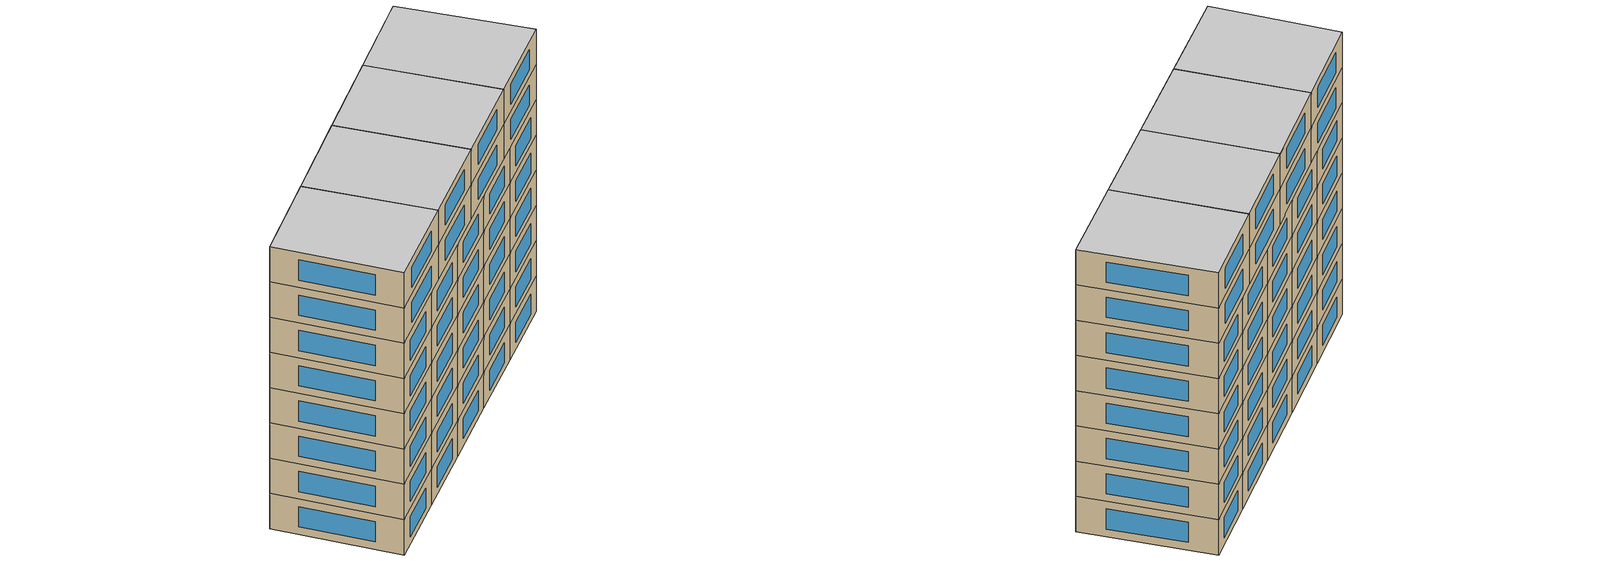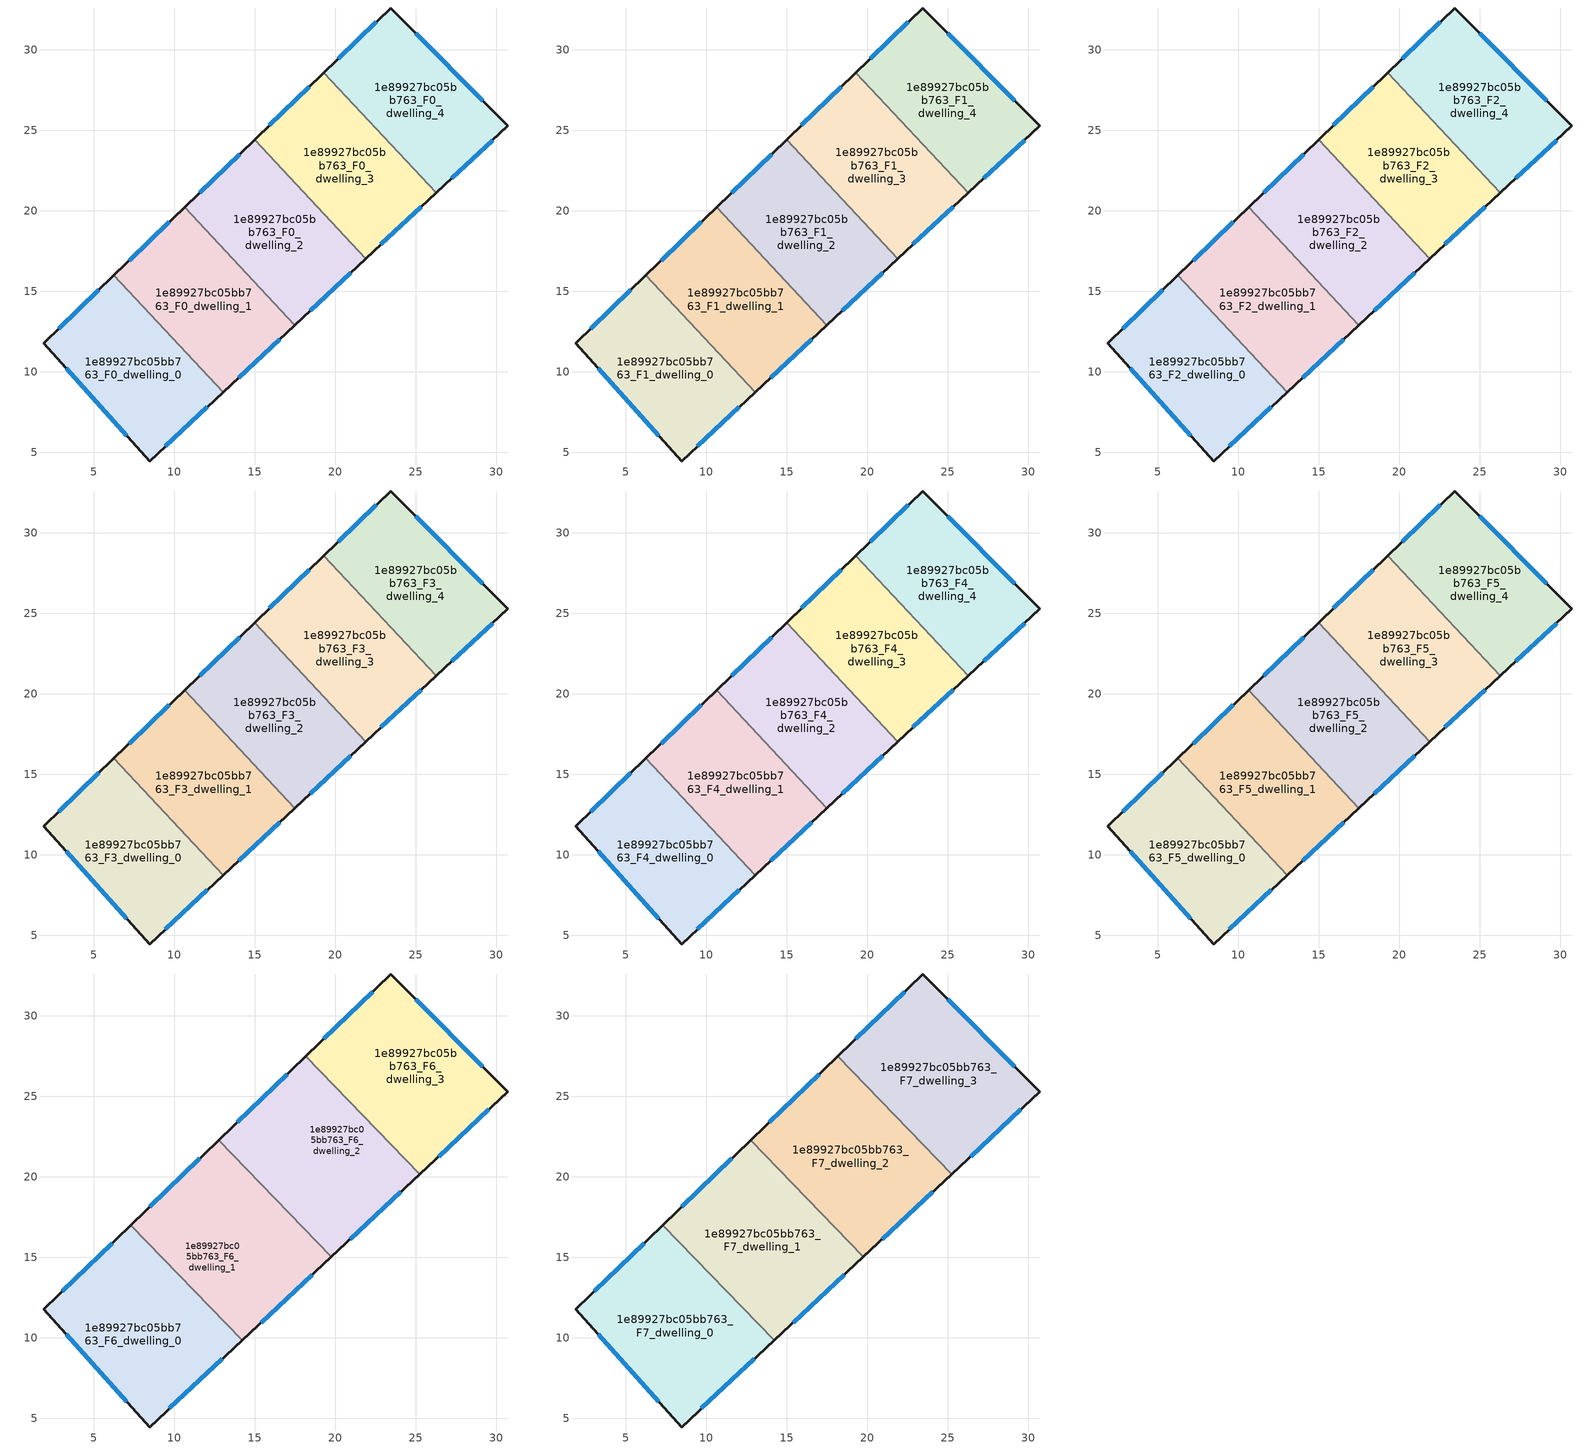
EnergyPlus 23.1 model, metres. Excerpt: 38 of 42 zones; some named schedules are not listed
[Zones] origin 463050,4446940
1e89927bc05bb763_F0_dwelling_0
 floor ground (EU_floor_Construction): 6.24,15.98 13.03,8.73 8.46,4.45 1.88,11.77 z0
 wall outside (EU_wall_Construction): 6.24,15.98 1.88,11.77 8.46,4.45 13.03,8.73 z0:3
 wall to 1e89927bc05bb763_F0_dwelling_1 (EU_wall_Construction): 13.03,8.73 6.24,15.98 z0:3
 window (EU_Window_Construction): 9.44,5.37 12.05,7.81 / 3.29,10.2 7.05,6.02 / 5.31,15.08 2.81,12.67 z0.64:2.36
1e89927bc05bb763_F0_dwelling_1
 floor ground (EU_floor_Construction): 10.63,20.22 17.48,12.9 13.03,8.73 6.24,15.98 z0
 wall outside (EU_wall_Construction): 13.03,8.73 17.48,12.9 / 10.63,20.22 6.24,15.98 z0:3
 wall to 1e89927bc05bb763_F0_dwelling_2 (EU_wall_Construction): 17.48,12.9 10.63,20.22 z0:3
 window (EU_Window_Construction): 13.98,9.62 16.53,12.01 / 9.69,19.31 7.18,16.89 z0.64:2.36
1e89927bc05bb763_F0_dwelling_2
 floor ground (EU_floor_Construction): 14.98,24.42 21.9,17.03 17.48,12.9 10.63,20.22 z0
 wall outside (EU_wall_Construction): 17.48,12.9 21.9,17.03 / 14.98,24.42 10.63,20.22 z0:3
 wall to 1e89927bc05bb763_F0_dwelling_3 (EU_wall_Construction): 21.9,17.03 14.98,24.42 z0:3
 window (EU_Window_Construction): 18.43,13.78 20.95,16.14 / 14.05,23.52 11.56,21.12 z0.64:2.36
1e89927bc05bb763_F0_dwelling_3
 floor ground (EU_floor_Construction): 19.29,28.58 26.27,21.12 21.9,17.03 14.98,24.42 z0
 wall outside (EU_wall_Construction): 21.9,17.03 26.27,21.12 / 19.29,28.58 14.98,24.42 z0:3
 wall to 1e89927bc05bb763_F0_dwelling_4 (EU_wall_Construction): 26.27,21.12 19.29,28.58 z0:3
 window (EU_Window_Construction): 22.83,17.9 25.33,20.24 / 18.36,27.69 15.9,25.31 z0.64:2.36
1e89927bc05bb763_F0_dwelling_4
 floor ground (EU_floor_Construction): 23.44,32.59 30.71,25.28 26.27,21.12 19.29,28.58 z0
 wall outside (EU_wall_Construction): 26.27,21.12 30.71,25.28 23.44,32.59 19.29,28.58 z0:3
 window (EU_Window_Construction): 22.55,31.74 20.18,29.44 / 29.16,26.85 25,31.03 / 27.22,22.01 29.76,24.39 z0.64:2.36
1e89927bc05bb763_F1_dwelling_0
 floor to 1e89927bc05bb763_F0_dwelling_0 (EU_floor_Construction): 6.24,15.98 13.03,8.73 8.46,4.45 1.88,11.77 z3
 wall outside (EU_wall_Construction): 6.24,15.98 1.88,11.77 8.46,4.45 13.03,8.73 z3:6
 wall to 1e89927bc05bb763_F1_dwelling_1 (EU_wall_Construction): 13.03,8.73 6.24,15.98 z3:6
 window (EU_Window_Construction): 9.44,5.37 12.05,7.81 / 3.29,10.2 7.05,6.02 / 5.31,15.08 2.81,12.67 z3.64:5.36
1e89927bc05bb763_F1_dwelling_1
 floor to 1e89927bc05bb763_F0_dwelling_1 (EU_floor_Construction): 10.63,20.22 17.48,12.9 13.03,8.73 6.24,15.98 z3
 wall outside (EU_wall_Construction): 13.03,8.73 17.48,12.9 / 10.63,20.22 6.24,15.98 z3:6
 wall to 1e89927bc05bb763_F1_dwelling_2 (EU_wall_Construction): 17.48,12.9 10.63,20.22 z3:6
 window (EU_Window_Construction): 13.98,9.62 16.53,12.01 / 9.69,19.31 7.18,16.89 z3.64:5.36
1e89927bc05bb763_F1_dwelling_2
 floor to 1e89927bc05bb763_F0_dwelling_2 (EU_floor_Construction): 14.98,24.42 21.9,17.03 17.48,12.9 10.63,20.22 z3
 wall outside (EU_wall_Construction): 17.48,12.9 21.9,17.03 / 14.98,24.42 10.63,20.22 z3:6
 wall to 1e89927bc05bb763_F1_dwelling_3 (EU_wall_Construction): 21.9,17.03 14.98,24.42 z3:6
 window (EU_Window_Construction): 18.43,13.78 20.95,16.14 / 14.05,23.52 11.56,21.12 z3.64:5.36
1e89927bc05bb763_F1_dwelling_3
 floor to 1e89927bc05bb763_F0_dwelling_3 (EU_floor_Construction): 19.29,28.58 26.27,21.12 21.9,17.03 14.98,24.42 z3
 wall outside (EU_wall_Construction): 21.9,17.03 26.27,21.12 / 19.29,28.58 14.98,24.42 z3:6
 wall to 1e89927bc05bb763_F1_dwelling_4 (EU_wall_Construction): 26.27,21.12 19.29,28.58 z3:6
 window (EU_Window_Construction): 22.83,17.9 25.33,20.24 / 18.36,27.69 15.9,25.31 z3.64:5.36
1e89927bc05bb763_F1_dwelling_4
 floor to 1e89927bc05bb763_F0_dwelling_4 (EU_floor_Construction): 23.44,32.59 30.71,25.28 26.27,21.12 19.29,28.58 z3
 wall outside (EU_wall_Construction): 26.27,21.12 30.71,25.28 23.44,32.59 19.29,28.58 z3:6
 window (EU_Window_Construction): 22.55,31.74 20.18,29.44 / 29.16,26.85 25,31.03 / 27.22,22.01 29.76,24.39 z3.64:5.36
1e89927bc05bb763_F2_dwelling_0
 floor to 1e89927bc05bb763_F1_dwelling_0 (EU_floor_Construction): 6.24,15.98 13.03,8.73 8.46,4.45 1.88,11.77 z6
 wall outside (EU_wall_Construction): 6.24,15.98 1.88,11.77 8.46,4.45 13.03,8.73 z6:9
 wall to 1e89927bc05bb763_F2_dwelling_1 (EU_wall_Construction): 13.03,8.73 6.24,15.98 z6:9
 window (EU_Window_Construction): 9.44,5.37 12.05,7.81 / 3.29,10.2 7.05,6.02 / 5.31,15.08 2.81,12.67 z6.64:8.36
1e89927bc05bb763_F2_dwelling_1
 floor to 1e89927bc05bb763_F1_dwelling_1 (EU_floor_Construction): 10.63,20.22 17.48,12.9 13.03,8.73 6.24,15.98 z6
 wall outside (EU_wall_Construction): 13.03,8.73 17.48,12.9 / 10.63,20.22 6.24,15.98 z6:9
 wall to 1e89927bc05bb763_F2_dwelling_2 (EU_wall_Construction): 17.48,12.9 10.63,20.22 z6:9
 window (EU_Window_Construction): 13.98,9.62 16.53,12.01 / 9.69,19.31 7.18,16.89 z6.64:8.36
1e89927bc05bb763_F2_dwelling_2
 floor to 1e89927bc05bb763_F1_dwelling_2 (EU_floor_Construction): 14.98,24.42 21.9,17.03 17.48,12.9 10.63,20.22 z6
 wall outside (EU_wall_Construction): 17.48,12.9 21.9,17.03 / 14.98,24.42 10.63,20.22 z6:9
 wall to 1e89927bc05bb763_F2_dwelling_3 (EU_wall_Construction): 21.9,17.03 14.98,24.42 z6:9
 window (EU_Window_Construction): 18.43,13.78 20.95,16.14 / 14.05,23.52 11.56,21.12 z6.64:8.36
1e89927bc05bb763_F2_dwelling_3
 floor to 1e89927bc05bb763_F1_dwelling_3 (EU_floor_Construction): 19.29,28.58 26.27,21.12 21.9,17.03 14.98,24.42 z6
 wall outside (EU_wall_Construction): 21.9,17.03 26.27,21.12 / 19.29,28.58 14.98,24.42 z6:9
 wall to 1e89927bc05bb763_F2_dwelling_4 (EU_wall_Construction): 26.27,21.12 19.29,28.58 z6:9
 window (EU_Window_Construction): 22.83,17.9 25.33,20.24 / 18.36,27.69 15.9,25.31 z6.64:8.36
1e89927bc05bb763_F2_dwelling_4
 floor to 1e89927bc05bb763_F1_dwelling_4 (EU_floor_Construction): 23.44,32.59 30.71,25.28 26.27,21.12 19.29,28.58 z6
 wall outside (EU_wall_Construction): 26.27,21.12 30.71,25.28 23.44,32.59 19.29,28.58 z6:9
 window (EU_Window_Construction): 22.55,31.74 20.18,29.44 / 29.16,26.85 25,31.03 / 27.22,22.01 29.76,24.39 z6.64:8.36
1e89927bc05bb763_F3_dwelling_0
 floor to 1e89927bc05bb763_F2_dwelling_0 (EU_floor_Construction): 6.24,15.98 13.03,8.73 8.46,4.45 1.88,11.77 z9
 wall outside (EU_wall_Construction): 6.24,15.98 1.88,11.77 8.46,4.45 13.03,8.73 z9:12
 wall to 1e89927bc05bb763_F3_dwelling_1 (EU_wall_Construction): 13.03,8.73 6.24,15.98 z9:12
 window (EU_Window_Construction): 9.44,5.37 12.05,7.81 / 3.29,10.2 7.05,6.02 / 5.31,15.08 2.81,12.67 z9.64:11.36
1e89927bc05bb763_F3_dwelling_1
 floor to 1e89927bc05bb763_F2_dwelling_1 (EU_floor_Construction): 10.63,20.22 17.48,12.9 13.03,8.73 6.24,15.98 z9
 wall outside (EU_wall_Construction): 13.03,8.73 17.48,12.9 / 10.63,20.22 6.24,15.98 z9:12
 wall to 1e89927bc05bb763_F3_dwelling_2 (EU_wall_Construction): 17.48,12.9 10.63,20.22 z9:12
 window (EU_Window_Construction): 13.98,9.62 16.53,12.01 / 9.69,19.31 7.18,16.89 z9.64:11.36
1e89927bc05bb763_F3_dwelling_2
 floor to 1e89927bc05bb763_F2_dwelling_2 (EU_floor_Construction): 14.98,24.42 21.9,17.03 17.48,12.9 10.63,20.22 z9
 wall outside (EU_wall_Construction): 17.48,12.9 21.9,17.03 / 14.98,24.42 10.63,20.22 z9:12
 wall to 1e89927bc05bb763_F3_dwelling_3 (EU_wall_Construction): 21.9,17.03 14.98,24.42 z9:12
 window (EU_Window_Construction): 18.43,13.78 20.95,16.14 / 14.05,23.52 11.56,21.12 z9.64:11.36
1e89927bc05bb763_F3_dwelling_3
 floor to 1e89927bc05bb763_F2_dwelling_3 (EU_floor_Construction): 19.29,28.58 26.27,21.12 21.9,17.03 14.98,24.42 z9
 wall outside (EU_wall_Construction): 21.9,17.03 26.27,21.12 / 19.29,28.58 14.98,24.42 z9:12
 wall to 1e89927bc05bb763_F3_dwelling_4 (EU_wall_Construction): 26.27,21.12 19.29,28.58 z9:12
 window (EU_Window_Construction): 22.83,17.9 25.33,20.24 / 18.36,27.69 15.9,25.31 z9.64:11.36
1e89927bc05bb763_F3_dwelling_4
 floor to 1e89927bc05bb763_F2_dwelling_4 (EU_floor_Construction): 23.44,32.59 30.71,25.28 26.27,21.12 19.29,28.58 z9
 wall outside (EU_wall_Construction): 26.27,21.12 30.71,25.28 23.44,32.59 19.29,28.58 z9:12
 window (EU_Window_Construction): 22.55,31.74 20.18,29.44 / 29.16,26.85 25,31.03 / 27.22,22.01 29.76,24.39 z9.64:11.36
1e89927bc05bb763_F4_dwelling_0
 floor to 1e89927bc05bb763_F3_dwelling_0 (EU_floor_Construction): 6.24,15.98 13.03,8.73 8.46,4.45 1.88,11.77 z12
 wall outside (EU_wall_Construction): 6.24,15.98 1.88,11.77 8.46,4.45 13.03,8.73 z12:15
 wall to 1e89927bc05bb763_F4_dwelling_1 (EU_wall_Construction): 13.03,8.73 6.24,15.98 z12:15
 window (EU_Window_Construction): 9.44,5.37 12.05,7.81 / 3.29,10.2 7.05,6.02 / 5.31,15.08 2.81,12.67 z12.64:14.36
1e89927bc05bb763_F4_dwelling_1
 floor to 1e89927bc05bb763_F3_dwelling_1 (EU_floor_Construction): 10.63,20.22 17.48,12.9 13.03,8.73 6.24,15.98 z12
 wall outside (EU_wall_Construction): 13.03,8.73 17.48,12.9 / 10.63,20.22 6.24,15.98 z12:15
 wall to 1e89927bc05bb763_F4_dwelling_2 (EU_wall_Construction): 17.48,12.9 10.63,20.22 z12:15
 window (EU_Window_Construction): 13.98,9.62 16.53,12.01 / 9.69,19.31 7.18,16.89 z12.64:14.36
1e89927bc05bb763_F4_dwelling_2
 floor to 1e89927bc05bb763_F3_dwelling_2 (EU_floor_Construction): 14.98,24.42 21.9,17.03 17.48,12.9 10.63,20.22 z12
 wall outside (EU_wall_Construction): 17.48,12.9 21.9,17.03 / 14.98,24.42 10.63,20.22 z12:15
 wall to 1e89927bc05bb763_F4_dwelling_3 (EU_wall_Construction): 21.9,17.03 14.98,24.42 z12:15
 window (EU_Window_Construction): 18.43,13.78 20.95,16.14 / 14.05,23.52 11.56,21.12 z12.64:14.36
1e89927bc05bb763_F4_dwelling_3
 floor to 1e89927bc05bb763_F3_dwelling_3 (EU_floor_Construction): 19.29,28.58 26.27,21.12 21.9,17.03 14.98,24.42 z12
 wall outside (EU_wall_Construction): 21.9,17.03 26.27,21.12 / 19.29,28.58 14.98,24.42 z12:15
 wall to 1e89927bc05bb763_F4_dwelling_4 (EU_wall_Construction): 26.27,21.12 19.29,28.58 z12:15
 window (EU_Window_Construction): 22.83,17.9 25.33,20.24 / 18.36,27.69 15.9,25.31 z12.64:14.36
1e89927bc05bb763_F4_dwelling_4
 floor to 1e89927bc05bb763_F3_dwelling_4 (EU_floor_Construction): 23.44,32.59 30.71,25.28 26.27,21.12 19.29,28.58 z12
 wall outside (EU_wall_Construction): 26.27,21.12 30.71,25.28 23.44,32.59 19.29,28.58 z12:15
 window (EU_Window_Construction): 22.55,31.74 20.18,29.44 / 29.16,26.85 25,31.03 / 27.22,22.01 29.76,24.39 z12.64:14.36
1e89927bc05bb763_F5_dwelling_0
 floor to 1e89927bc05bb763_F4_dwelling_0 (EU_floor_Construction): 6.24,15.98 13.03,8.73 8.46,4.45 1.88,11.77 z15
 wall outside (EU_wall_Construction): 6.24,15.98 1.88,11.77 8.46,4.45 13.03,8.73 z15:18
 wall to 1e89927bc05bb763_F5_dwelling_1 (EU_wall_Construction): 13.03,8.73 6.24,15.98 z15:18
 window (EU_Window_Construction): 9.44,5.37 12.05,7.81 / 3.29,10.2 7.05,6.02 / 5.31,15.08 2.81,12.67 z15.64:17.36
1e89927bc05bb763_F5_dwelling_1
 floor to 1e89927bc05bb763_F4_dwelling_1 (EU_floor_Construction): 10.63,20.22 17.48,12.9 13.03,8.73 6.24,15.98 z15
 wall outside (EU_wall_Construction): 13.03,8.73 17.48,12.9 / 10.63,20.22 6.24,15.98 z15:18
 wall to 1e89927bc05bb763_F5_dwelling_2 (EU_wall_Construction): 17.48,12.9 10.63,20.22 z15:18
 window (EU_Window_Construction): 13.98,9.62 16.53,12.01 / 9.69,19.31 7.18,16.89 z15.64:17.36
1e89927bc05bb763_F5_dwelling_2
 floor to 1e89927bc05bb763_F4_dwelling_2 (EU_floor_Construction): 14.98,24.42 21.9,17.03 17.48,12.9 10.63,20.22 z15
 wall outside (EU_wall_Construction): 17.48,12.9 21.9,17.03 / 14.98,24.42 10.63,20.22 z15:18
 wall to 1e89927bc05bb763_F5_dwelling_3 (EU_wall_Construction): 21.9,17.03 14.98,24.42 z15:18
 window (EU_Window_Construction): 18.43,13.78 20.95,16.14 / 14.05,23.52 11.56,21.12 z15.64:17.36
 ceiling adiabatic (EU_roof_Construction): 21.9,17.03 14.98,24.42 10.63,20.22 17.48,12.9 z18
1e89927bc05bb763_F5_dwelling_3
 floor to 1e89927bc05bb763_F4_dwelling_3 (EU_floor_Construction): 19.29,28.58 26.27,21.12 21.9,17.03 14.98,24.42 z15
 wall outside (EU_wall_Construction): 21.9,17.03 26.27,21.12 / 19.29,28.58 14.98,24.42 z15:18
 wall to 1e89927bc05bb763_F5_dwelling_4 (EU_wall_Construction): 26.27,21.12 19.29,28.58 z15:18
 window (EU_Window_Construction): 22.83,17.9 25.33,20.24 / 18.36,27.69 15.9,25.31 z15.64:17.36
1e89927bc05bb763_F5_dwelling_4
 floor to 1e89927bc05bb763_F4_dwelling_4 (EU_floor_Construction): 23.44,32.59 30.71,25.28 26.27,21.12 19.29,28.58 z15
 wall outside (EU_wall_Construction): 26.27,21.12 30.71,25.28 23.44,32.59 19.29,28.58 z15:18
 window (EU_Window_Construction): 22.55,31.74 20.18,29.44 / 29.16,26.85 25,31.03 / 27.22,22.01 29.76,24.39 z15.64:17.36
1e89927bc05bb763_F6_dwelling_0
 floor to 1e89927bc05bb763_F5_dwelling_0 (EU_floor_Construction): 6.24,15.98 13.03,8.73 8.46,4.45 1.88,11.77 z18
 floor to 1e89927bc05bb763_F5_dwelling_1 (EU_floor_Construction): 7.29,16.99 14.2,9.83 13.03,8.73 6.24,15.98 z18
 wall outside (EU_wall_Construction): 7.29,16.99 1.88,11.77 8.46,4.45 14.2,9.83 z18:21
 wall to 1e89927bc05bb763_F6_dwelling_1 (EU_wall_Construction): 14.2,9.83 7.29,16.99 z18:21
 window (EU_Window_Construction): 9.69,5.6 12.97,8.68 / 3.29,10.2 7.05,6.02 / 6.13,15.87 3.04,12.89 z18.64:20.36
1e89927bc05bb763_F6_dwelling_1
 floor to 1e89927bc05bb763_F5_dwelling_1 (EU_floor_Construction): 10.63,20.22 17.48,12.9 14.2,9.83 7.29,16.99 z18
 floor adiabatic (EU_floor_Construction): 12.75,22.27 19.75,15.02 17.48,12.9 10.63,20.22 z18
 wall outside (EU_wall_Construction): 14.2,9.83 19.75,15.02 / 12.75,22.27 7.29,16.99 z18:21
 wall to 1e89927bc05bb763_F6_dwelling_2 (EU_wall_Construction): 19.75,15.02 12.75,22.27 z18:21
 window (EU_Window_Construction): 15.39,10.94 18.56,13.91 / 11.58,21.14 8.46,18.12 z18.64:20.36
1e89927bc05bb763_F6_dwelling_2
 floor to 1e89927bc05bb763_F5_dwelling_3 (EU_floor_Construction): 18.16,27.49 25.24,20.16 21.9,17.03 14.98,24.42 z18
 floor adiabatic (EU_floor_Construction): 14.98,24.42 21.9,17.03 19.75,15.02 12.75,22.27 z18
 wall outside (EU_wall_Construction): 19.75,15.02 25.24,20.16 / 18.16,27.49 12.75,22.27 z18:21
 wall to 1e89927bc05bb763_F6_dwelling_3 (EU_wall_Construction): 25.24,20.16 18.16,27.49 z18:21
 window (EU_Window_Construction): 20.93,16.12 24.06,19.06 / 17,26.37 13.91,23.39 z18.64:20.36
1e89927bc05bb763_F6_dwelling_3
 floor to 1e89927bc05bb763_F5_dwelling_3 (EU_floor_Construction): 19.29,28.58 26.27,21.12 25.24,20.16 18.16,27.49 z18
 floor to 1e89927bc05bb763_F5_dwelling_4 (EU_floor_Construction): 23.44,32.59 30.71,25.28 26.27,21.12 19.29,28.58 z18
 wall outside (EU_wall_Construction): 25.24,20.16 30.71,25.28 23.44,32.59 18.16,27.49 z18:21
 window (EU_Window_Construction): 22.31,31.5 19.29,28.58 / 29.16,26.85 25,31.03 / 26.41,21.25 29.54,24.18 z18.64:20.36
1e89927bc05bb763_F7_dwelling_0
 floor to 1e89927bc05bb763_F6_dwelling_0 (EU_floor_Construction): 7.29,16.99 14.2,9.83 8.46,4.45 1.88,11.77 z21
 wall outside (EU_wall_Construction): 7.29,16.99 1.88,11.77 8.46,4.45 14.2,9.83 z21:24
 wall to 1e89927bc05bb763_F7_dwelling_1 (EU_wall_Construction): 14.2,9.83 7.29,16.99 z21:24
 window (EU_Window_Construction): 9.69,5.6 12.97,8.68 / 3.29,10.2 7.05,6.02 / 6.13,15.87 3.04,12.89 z21.64:23.36
 ceiling to 1e89927bc05bb763_F8_dwelling_0 (EU_floor_Construction): 14.2,9.83 7.29,16.99 1.88,11.77 8.46,4.45 z24
1e89927bc05bb763_F7_dwelling_1
 floor to 1e89927bc05bb763_F6_dwelling_1 (EU_floor_Construction): 12.75,22.27 19.75,15.02 14.2,9.83 7.29,16.99 z21
 wall outside (EU_wall_Construction): 14.2,9.83 19.75,15.02 / 12.75,22.27 7.29,16.99 z21:24
 wall to 1e89927bc05bb763_F7_dwelling_2 (EU_wall_Construction): 19.75,15.02 12.75,22.27 z21:24
 window (EU_Window_Construction): 15.39,10.94 18.56,13.91 / 11.58,21.14 8.46,18.12 z21.64:23.36
 ceiling to 1e89927bc05bb763_F8_dwelling_1 (EU_floor_Construction): 19.75,15.02 12.75,22.27 7.29,16.99 14.2,9.83 z24
1e89927bc05bb763_F7_dwelling_2
 floor to 1e89927bc05bb763_F6_dwelling_2 (EU_floor_Construction): 18.16,27.49 25.24,20.16 19.75,15.02 12.75,22.27 z21
 wall outside (EU_wall_Construction): 19.75,15.02 25.24,20.16 / 18.16,27.49 12.75,22.27 z21:24
 wall to 1e89927bc05bb763_F7_dwelling_3 (EU_wall_Construction): 25.24,20.16 18.16,27.49 z21:24
 window (EU_Window_Construction): 20.93,16.12 24.06,19.06 / 17,26.37 13.91,23.39 z21.64:23.36
 ceiling to 1e89927bc05bb763_F8_dwelling_2 (EU_floor_Construction): 25.24,20.16 18.16,27.49 12.75,22.27 19.75,15.02 z24
1e89927bc05bb763_F7_dwelling_3
 floor to 1e89927bc05bb763_F6_dwelling_3 (EU_floor_Construction): 23.44,32.59 30.71,25.28 25.24,20.16 18.16,27.49 z21
 wall outside (EU_wall_Construction): 25.24,20.16 30.71,25.28 23.44,32.59 18.16,27.49 z21:24
 window (EU_Window_Construction): 22.31,31.5 19.29,28.58 / 29.16,26.85 25,31.03 / 26.41,21.25 29.54,24.18 z21.64:23.36
 ceiling to 1e89927bc05bb763_F8_dwelling_3 (EU_floor_Construction): 30.71,25.28 23.44,32.59 18.16,27.49 25.24,20.16 z24
[Building]
EU S2 Campaign: North Axis=0; Terrain=City; Solar Distribution=FullExterior
[Site:Location]
Yerevan-Zvartnots.Intl.AP: Latitude=40.15; Longitude=44.383; Time Zone=4; Elevation=854
[SizingPeriod:WeatherFileDays]
AnnualSizingPeriod: Begin Month=1; Begin Day of Month=1; End Month=12; End Day of Month=31; Day of Week for Start Day=Monday; Use Weather File Daylight Saving Period=No; Use Weather File Rain and Snow Indicators=No
[MATERIAL]
EU_InternalMass_Material: Roughness=MediumRough; Thickness=0.1; Conductivity=1; Density=1800; Specific Heat=900; Thermal Absorptance=0.9; Solar Absorptance=0.7; Visible Absorptance=0.7
[MATERIAL:NOMASS] Roughness=MediumRough; Thermal Absorptance=0.9; Solar Absorptance=0.7; Visible Absorptance=0.7
Name | Thermal Resistance
EU_wall_NoMass | 1.05043
EU_roof_NoMass | 1.45357
EU_floor_NoMass | 0.478065
[WINDOWMATERIAL:SIMPLEGLAZINGSYSTEM]
EU_Window_SimpleGlazing: UFactor=2.5566; Solar Heat Gain Coefficient=0.75; Visible Transmittance=0.75
[CONSTRUCTION]
EU_wall_Construction: EU_wall_NoMass
EU_roof_Construction: EU_roof_NoMass
EU_floor_Construction: EU_floor_NoMass
EU_Window_Construction: EU_Window_SimpleGlazing
EU_InternalMass_Construction: EU_InternalMass_Material
[ZONE] Type=1; Multiplier=1; Ceiling Height=autocalculate; Floor Area=autocalculate; Part of Total Floor Area=Yes
Name | Volume
1e89927bc05bb763_F0_dwelling_0; 1e89927bc05bb763_F1_dwelling_0; 1e89927bc05bb763_F2_dwelling_0; 1e89927bc05bb763_F3_dwelling_0; 1e89927bc05bb763_F4_dwelling_0; 1e89927bc05bb763_F5_dwelling_0 | 182.711
1e89927bc05bb763_F6_dwelling_0; 1e89927bc05bb763_F7_dwelling_0 | 228.397
1e89927bc05bb763_F0_dwelling_1; 1e89927bc05bb763_F1_dwelling_1; 1e89927bc05bb763_F2_dwelling_1; 1e89927bc05bb763_F3_dwelling_1; 1e89927bc05bb763_F4_dwelling_1; 1e89927bc05bb763_F5_dwelling_1 | 182.709
1e89927bc05bb763_F6_dwelling_1; 1e89927bc05bb763_F7_dwelling_1 | 228.376
1e89927bc05bb763_F0_dwelling_2; 1e89927bc05bb763_F1_dwelling_2; 1e89927bc05bb763_F2_dwelling_2; 1e89927bc05bb763_F3_dwelling_2; 1e89927bc05bb763_F4_dwelling_2; 1e89927bc05bb763_F5_dwelling_2 | 182.722
1e89927bc05bb763_F6_dwelling_2; 1e89927bc05bb763_F7_dwelling_2 | 228.391
1e89927bc05bb763_F0_dwelling_3; 1e89927bc05bb763_F1_dwelling_3; 1e89927bc05bb763_F2_dwelling_3; 1e89927bc05bb763_F3_dwelling_3; 1e89927bc05bb763_F4_dwelling_3; 1e89927bc05bb763_F5_dwelling_3 | 182.692
1e89927bc05bb763_F6_dwelling_3; 1e89927bc05bb763_F7_dwelling_3 | 228.364
1e89927bc05bb763_F0_dwelling_4; 1e89927bc05bb763_F1_dwelling_4; 1e89927bc05bb763_F2_dwelling_4; 1e89927bc05bb763_F3_dwelling_4; 1e89927bc05bb763_F4_dwelling_4; 1e89927bc05bb763_F5_dwelling_4 | 182.713
[INTERNALMASS] Construction=EU_InternalMass_Construction
Name | Zone or ZoneList | Surface Area
1e89927bc05bb763_F0_dwelling_0_EU_InternalMass | 1e89927bc05bb763_F0_dwelling_0 | 60.9036
1e89927bc05bb763_F0_dwelling_1_EU_InternalMass | 1e89927bc05bb763_F0_dwelling_1 | 60.9031
1e89927bc05bb763_F0_dwelling_2_EU_InternalMass | 1e89927bc05bb763_F0_dwelling_2 | 60.9074
1e89927bc05bb763_F0_dwelling_3_EU_InternalMass | 1e89927bc05bb763_F0_dwelling_3 | 60.8975
1e89927bc05bb763_F0_dwelling_4_EU_InternalMass | 1e89927bc05bb763_F0_dwelling_4 | 60.9041
1e89927bc05bb763_F1_dwelling_0_EU_InternalMass | 1e89927bc05bb763_F1_dwelling_0 | 60.9036
1e89927bc05bb763_F1_dwelling_1_EU_InternalMass | 1e89927bc05bb763_F1_dwelling_1 | 60.9031
1e89927bc05bb763_F1_dwelling_2_EU_InternalMass | 1e89927bc05bb763_F1_dwelling_2 | 60.9074
1e89927bc05bb763_F1_dwelling_3_EU_InternalMass | 1e89927bc05bb763_F1_dwelling_3 | 60.8975
1e89927bc05bb763_F1_dwelling_4_EU_InternalMass | 1e89927bc05bb763_F1_dwelling_4 | 60.9041
1e89927bc05bb763_F2_dwelling_0_EU_InternalMass | 1e89927bc05bb763_F2_dwelling_0 | 60.9036
1e89927bc05bb763_F2_dwelling_1_EU_InternalMass | 1e89927bc05bb763_F2_dwelling_1 | 60.9031
1e89927bc05bb763_F2_dwelling_2_EU_InternalMass | 1e89927bc05bb763_F2_dwelling_2 | 60.9074
1e89927bc05bb763_F2_dwelling_3_EU_InternalMass | 1e89927bc05bb763_F2_dwelling_3 | 60.8975
1e89927bc05bb763_F2_dwelling_4_EU_InternalMass | 1e89927bc05bb763_F2_dwelling_4 | 60.9041
1e89927bc05bb763_F3_dwelling_0_EU_InternalMass | 1e89927bc05bb763_F3_dwelling_0 | 60.9036
1e89927bc05bb763_F3_dwelling_1_EU_InternalMass | 1e89927bc05bb763_F3_dwelling_1 | 60.9031
1e89927bc05bb763_F3_dwelling_2_EU_InternalMass | 1e89927bc05bb763_F3_dwelling_2 | 60.9074
1e89927bc05bb763_F3_dwelling_3_EU_InternalMass | 1e89927bc05bb763_F3_dwelling_3 | 60.8975
1e89927bc05bb763_F3_dwelling_4_EU_InternalMass | 1e89927bc05bb763_F3_dwelling_4 | 60.9041
1e89927bc05bb763_F4_dwelling_0_EU_InternalMass | 1e89927bc05bb763_F4_dwelling_0 | 60.9036
1e89927bc05bb763_F4_dwelling_1_EU_InternalMass | 1e89927bc05bb763_F4_dwelling_1 | 60.9031
1e89927bc05bb763_F4_dwelling_2_EU_InternalMass | 1e89927bc05bb763_F4_dwelling_2 | 60.9074
1e89927bc05bb763_F4_dwelling_3_EU_InternalMass | 1e89927bc05bb763_F4_dwelling_3 | 60.8975
1e89927bc05bb763_F4_dwelling_4_EU_InternalMass | 1e89927bc05bb763_F4_dwelling_4 | 60.9041
1e89927bc05bb763_F5_dwelling_0_EU_InternalMass | 1e89927bc05bb763_F5_dwelling_0 | 60.9036
1e89927bc05bb763_F5_dwelling_1_EU_InternalMass | 1e89927bc05bb763_F5_dwelling_1 | 60.9031
1e89927bc05bb763_F5_dwelling_2_EU_InternalMass | 1e89927bc05bb763_F5_dwelling_2 | 60.9074
1e89927bc05bb763_F5_dwelling_3_EU_InternalMass | 1e89927bc05bb763_F5_dwelling_3 | 60.8975
1e89927bc05bb763_F5_dwelling_4_EU_InternalMass | 1e89927bc05bb763_F5_dwelling_4 | 60.9041
1e89927bc05bb763_F6_dwelling_0_EU_InternalMass | 1e89927bc05bb763_F6_dwelling_0 | 76.1323
1e89927bc05bb763_F6_dwelling_1_EU_InternalMass | 1e89927bc05bb763_F6_dwelling_1 | 76.1254
1e89927bc05bb763_F6_dwelling_2_EU_InternalMass | 1e89927bc05bb763_F6_dwelling_2 | 76.1304
1e89927bc05bb763_F6_dwelling_3_EU_InternalMass | 1e89927bc05bb763_F6_dwelling_3 | 76.1213
1e89927bc05bb763_F7_dwelling_0_EU_InternalMass | 1e89927bc05bb763_F7_dwelling_0 | 76.1323
1e89927bc05bb763_F7_dwelling_1_EU_InternalMass | 1e89927bc05bb763_F7_dwelling_1 | 76.1254
1e89927bc05bb763_F7_dwelling_2_EU_InternalMass | 1e89927bc05bb763_F7_dwelling_2 | 76.1304
1e89927bc05bb763_F7_dwelling_3_EU_InternalMass | 1e89927bc05bb763_F7_dwelling_3 | 76.1213
[OTHEREQUIPMENT] Fuel Type=Electricity; Design Level Calculation Method=Watts/Area; Power per Zone Floor Area=1; Fraction Latent=0; Fraction Radiant=0; Fraction Lost=0; Carbon Dioxide Generation Rate=0; EndUse Subcategory=EU_Step8_InternalGains
Name | Zone or ZoneList or Space or SpaceList | Schedule
EU_Step8_InternalGain_1e89927bc05bb763_F0_dwelling_0_f000 | 1e89927bc05bb763_F0_dwelling_0 | EU_Step8_GainSchedule_1e89927bc05bb763_F0_dwelling_0_f000
EU_Step8_InternalGain_1e89927bc05bb763_F0_dwelling_1_f000 | 1e89927bc05bb763_F0_dwelling_1 | EU_Step8_GainSchedule_1e89927bc05bb763_F0_dwelling_1_f000
EU_Step8_InternalGain_1e89927bc05bb763_F0_dwelling_2_f000 | 1e89927bc05bb763_F0_dwelling_2 | EU_Step8_GainSchedule_1e89927bc05bb763_F0_dwelling_2_f000
EU_Step8_InternalGain_1e89927bc05bb763_F0_dwelling_3_f000 | 1e89927bc05bb763_F0_dwelling_3 | EU_Step8_GainSchedule_1e89927bc05bb763_F0_dwelling_3_f000
EU_Step8_InternalGain_1e89927bc05bb763_F0_dwelling_4_f000 | 1e89927bc05bb763_F0_dwelling_4 | EU_Step8_GainSchedule_1e89927bc05bb763_F0_dwelling_4_f000
EU_Step8_InternalGain_1e89927bc05bb763_F1_dwelling_0_f000 | 1e89927bc05bb763_F1_dwelling_0 | EU_Step8_GainSchedule_1e89927bc05bb763_F1_dwelling_0_f000
EU_Step8_InternalGain_1e89927bc05bb763_F1_dwelling_1_f000 | 1e89927bc05bb763_F1_dwelling_1 | EU_Step8_GainSchedule_1e89927bc05bb763_F1_dwelling_1_f000
EU_Step8_InternalGain_1e89927bc05bb763_F1_dwelling_2_f000 | 1e89927bc05bb763_F1_dwelling_2 | EU_Step8_GainSchedule_1e89927bc05bb763_F1_dwelling_2_f000
EU_Step8_InternalGain_1e89927bc05bb763_F1_dwelling_3_f000 | 1e89927bc05bb763_F1_dwelling_3 | EU_Step8_GainSchedule_1e89927bc05bb763_F1_dwelling_3_f000
EU_Step8_InternalGain_1e89927bc05bb763_F1_dwelling_4_f000 | 1e89927bc05bb763_F1_dwelling_4 | EU_Step8_GainSchedule_1e89927bc05bb763_F1_dwelling_4_f000
EU_Step8_InternalGain_1e89927bc05bb763_F2_dwelling_0_f000 | 1e89927bc05bb763_F2_dwelling_0 | EU_Step8_GainSchedule_1e89927bc05bb763_F2_dwelling_0_f000
EU_Step8_InternalGain_1e89927bc05bb763_F2_dwelling_1_f000 | 1e89927bc05bb763_F2_dwelling_1 | EU_Step8_GainSchedule_1e89927bc05bb763_F2_dwelling_1_f000
EU_Step8_InternalGain_1e89927bc05bb763_F2_dwelling_2_f000 | 1e89927bc05bb763_F2_dwelling_2 | EU_Step8_GainSchedule_1e89927bc05bb763_F2_dwelling_2_f000
EU_Step8_InternalGain_1e89927bc05bb763_F2_dwelling_3_f000 | 1e89927bc05bb763_F2_dwelling_3 | EU_Step8_GainSchedule_1e89927bc05bb763_F2_dwelling_3_f000
EU_Step8_InternalGain_1e89927bc05bb763_F2_dwelling_4_f000 | 1e89927bc05bb763_F2_dwelling_4 | EU_Step8_GainSchedule_1e89927bc05bb763_F2_dwelling_4_f000
EU_Step8_InternalGain_1e89927bc05bb763_F3_dwelling_0_f000 | 1e89927bc05bb763_F3_dwelling_0 | EU_Step8_GainSchedule_1e89927bc05bb763_F3_dwelling_0_f000
EU_Step8_InternalGain_1e89927bc05bb763_F3_dwelling_1_f000 | 1e89927bc05bb763_F3_dwelling_1 | EU_Step8_GainSchedule_1e89927bc05bb763_F3_dwelling_1_f000
EU_Step8_InternalGain_1e89927bc05bb763_F3_dwelling_2_f000 | 1e89927bc05bb763_F3_dwelling_2 | EU_Step8_GainSchedule_1e89927bc05bb763_F3_dwelling_2_f000
EU_Step8_InternalGain_1e89927bc05bb763_F3_dwelling_3_f000 | 1e89927bc05bb763_F3_dwelling_3 | EU_Step8_GainSchedule_1e89927bc05bb763_F3_dwelling_3_f000
EU_Step8_InternalGain_1e89927bc05bb763_F3_dwelling_4_f000 | 1e89927bc05bb763_F3_dwelling_4 | EU_Step8_GainSchedule_1e89927bc05bb763_F3_dwelling_4_f000
EU_Step8_InternalGain_1e89927bc05bb763_F4_dwelling_0_f000 | 1e89927bc05bb763_F4_dwelling_0 | EU_Step8_GainSchedule_1e89927bc05bb763_F4_dwelling_0_f000
EU_Step8_InternalGain_1e89927bc05bb763_F4_dwelling_1_f000 | 1e89927bc05bb763_F4_dwelling_1 | EU_Step8_GainSchedule_1e89927bc05bb763_F4_dwelling_1_f000
EU_Step8_InternalGain_1e89927bc05bb763_F4_dwelling_2_f000 | 1e89927bc05bb763_F4_dwelling_2 | EU_Step8_GainSchedule_1e89927bc05bb763_F4_dwelling_2_f000
EU_Step8_InternalGain_1e89927bc05bb763_F4_dwelling_3_f000 | 1e89927bc05bb763_F4_dwelling_3 | EU_Step8_GainSchedule_1e89927bc05bb763_F4_dwelling_3_f000
EU_Step8_InternalGain_1e89927bc05bb763_F4_dwelling_4_f000 | 1e89927bc05bb763_F4_dwelling_4 | EU_Step8_GainSchedule_1e89927bc05bb763_F4_dwelling_4_f000
EU_Step8_InternalGain_1e89927bc05bb763_F5_dwelling_0_f000 | 1e89927bc05bb763_F5_dwelling_0 | EU_Step8_GainSchedule_1e89927bc05bb763_F5_dwelling_0_f000
EU_Step8_InternalGain_1e89927bc05bb763_F5_dwelling_1_f000 | 1e89927bc05bb763_F5_dwelling_1 | EU_Step8_GainSchedule_1e89927bc05bb763_F5_dwelling_1_f000
EU_Step8_InternalGain_1e89927bc05bb763_F5_dwelling_2_f000 | 1e89927bc05bb763_F5_dwelling_2 | EU_Step8_GainSchedule_1e89927bc05bb763_F5_dwelling_2_f000
EU_Step8_InternalGain_1e89927bc05bb763_F5_dwelling_3_f000 | 1e89927bc05bb763_F5_dwelling_3 | EU_Step8_GainSchedule_1e89927bc05bb763_F5_dwelling_3_f000
EU_Step8_InternalGain_1e89927bc05bb763_F5_dwelling_4_f000 | 1e89927bc05bb763_F5_dwelling_4 | EU_Step8_GainSchedule_1e89927bc05bb763_F5_dwelling_4_f000
EU_Step8_InternalGain_1e89927bc05bb763_F6_dwelling_0_f000 | 1e89927bc05bb763_F6_dwelling_0 | EU_Step8_GainSchedule_1e89927bc05bb763_F6_dwelling_0_f000
EU_Step8_InternalGain_1e89927bc05bb763_F6_dwelling_1_f000 | 1e89927bc05bb763_F6_dwelling_1 | EU_Step8_GainSchedule_1e89927bc05bb763_F6_dwelling_1_f000
EU_Step8_InternalGain_1e89927bc05bb763_F6_dwelling_2_f000 | 1e89927bc05bb763_F6_dwelling_2 | EU_Step8_GainSchedule_1e89927bc05bb763_F6_dwelling_2_f000
EU_Step8_InternalGain_1e89927bc05bb763_F6_dwelling_3_f000 | 1e89927bc05bb763_F6_dwelling_3 | EU_Step8_GainSchedule_1e89927bc05bb763_F6_dwelling_3_f000
EU_Step8_InternalGain_1e89927bc05bb763_F7_dwelling_0_f000 | 1e89927bc05bb763_F7_dwelling_0 | EU_Step8_GainSchedule_1e89927bc05bb763_F7_dwelling_0_f000
EU_Step8_InternalGain_1e89927bc05bb763_F7_dwelling_1_f000 | 1e89927bc05bb763_F7_dwelling_1 | EU_Step8_GainSchedule_1e89927bc05bb763_F7_dwelling_1_f000
EU_Step8_InternalGain_1e89927bc05bb763_F7_dwelling_2_f000 | 1e89927bc05bb763_F7_dwelling_2 | EU_Step8_GainSchedule_1e89927bc05bb763_F7_dwelling_2_f000
EU_Step8_InternalGain_1e89927bc05bb763_F7_dwelling_3_f000 | 1e89927bc05bb763_F7_dwelling_3 | EU_Step8_GainSchedule_1e89927bc05bb763_F7_dwelling_3_f000
[ZONEVENTILATION:DESIGNFLOWRATE] Schedule=EU_AlwaysOn; Design Flow Rate Calculation Method=AirChanges/Hour; Air Changes per Hour=0.557805; Ventilation Type=Natural; Fan Pressure Rise=0; Fan Total Efficiency=1; Constant Term Coefficient=1; Temperature Term Coefficient=0; Velocity Term Coefficient=0; Velocity Squared Term Coefficient=0; Minimum Indoor Temperature=-100; Maximum Indoor Temperature=100; Delta Temperature=-100; Minimum Outdoor Temperature=-100; Maximum Outdoor Temperature=100; Maximum Wind Speed=40
Name | Zone or ZoneList or Space or SpaceList
EU_ConstantAir_1e89927bc05bb763_F0_dwelling_0 | 1e89927bc05bb763_F0_dwelling_0
EU_ConstantAir_1e89927bc05bb763_F0_dwelling_1 | 1e89927bc05bb763_F0_dwelling_1
EU_ConstantAir_1e89927bc05bb763_F0_dwelling_2 | 1e89927bc05bb763_F0_dwelling_2
EU_ConstantAir_1e89927bc05bb763_F0_dwelling_3 | 1e89927bc05bb763_F0_dwelling_3
EU_ConstantAir_1e89927bc05bb763_F0_dwelling_4 | 1e89927bc05bb763_F0_dwelling_4
EU_ConstantAir_1e89927bc05bb763_F1_dwelling_0 | 1e89927bc05bb763_F1_dwelling_0
EU_ConstantAir_1e89927bc05bb763_F1_dwelling_1 | 1e89927bc05bb763_F1_dwelling_1
EU_ConstantAir_1e89927bc05bb763_F1_dwelling_2 | 1e89927bc05bb763_F1_dwelling_2
EU_ConstantAir_1e89927bc05bb763_F1_dwelling_3 | 1e89927bc05bb763_F1_dwelling_3
EU_ConstantAir_1e89927bc05bb763_F1_dwelling_4 | 1e89927bc05bb763_F1_dwelling_4
EU_ConstantAir_1e89927bc05bb763_F2_dwelling_0 | 1e89927bc05bb763_F2_dwelling_0
EU_ConstantAir_1e89927bc05bb763_F2_dwelling_1 | 1e89927bc05bb763_F2_dwelling_1
EU_ConstantAir_1e89927bc05bb763_F2_dwelling_2 | 1e89927bc05bb763_F2_dwelling_2
EU_ConstantAir_1e89927bc05bb763_F2_dwelling_3 | 1e89927bc05bb763_F2_dwelling_3
EU_ConstantAir_1e89927bc05bb763_F2_dwelling_4 | 1e89927bc05bb763_F2_dwelling_4
EU_ConstantAir_1e89927bc05bb763_F3_dwelling_0 | 1e89927bc05bb763_F3_dwelling_0
EU_ConstantAir_1e89927bc05bb763_F3_dwelling_1 | 1e89927bc05bb763_F3_dwelling_1
EU_ConstantAir_1e89927bc05bb763_F3_dwelling_2 | 1e89927bc05bb763_F3_dwelling_2
EU_ConstantAir_1e89927bc05bb763_F3_dwelling_3 | 1e89927bc05bb763_F3_dwelling_3
EU_ConstantAir_1e89927bc05bb763_F3_dwelling_4 | 1e89927bc05bb763_F3_dwelling_4
EU_ConstantAir_1e89927bc05bb763_F4_dwelling_0 | 1e89927bc05bb763_F4_dwelling_0
EU_ConstantAir_1e89927bc05bb763_F4_dwelling_1 | 1e89927bc05bb763_F4_dwelling_1
EU_ConstantAir_1e89927bc05bb763_F4_dwelling_2 | 1e89927bc05bb763_F4_dwelling_2
EU_ConstantAir_1e89927bc05bb763_F4_dwelling_3 | 1e89927bc05bb763_F4_dwelling_3
EU_ConstantAir_1e89927bc05bb763_F4_dwelling_4 | 1e89927bc05bb763_F4_dwelling_4
EU_ConstantAir_1e89927bc05bb763_F5_dwelling_0 | 1e89927bc05bb763_F5_dwelling_0
EU_ConstantAir_1e89927bc05bb763_F5_dwelling_1 | 1e89927bc05bb763_F5_dwelling_1
EU_ConstantAir_1e89927bc05bb763_F5_dwelling_2 | 1e89927bc05bb763_F5_dwelling_2
EU_ConstantAir_1e89927bc05bb763_F5_dwelling_3 | 1e89927bc05bb763_F5_dwelling_3
EU_ConstantAir_1e89927bc05bb763_F5_dwelling_4 | 1e89927bc05bb763_F5_dwelling_4
EU_ConstantAir_1e89927bc05bb763_F6_dwelling_0 | 1e89927bc05bb763_F6_dwelling_0
EU_ConstantAir_1e89927bc05bb763_F6_dwelling_1 | 1e89927bc05bb763_F6_dwelling_1
EU_ConstantAir_1e89927bc05bb763_F6_dwelling_2 | 1e89927bc05bb763_F6_dwelling_2
EU_ConstantAir_1e89927bc05bb763_F6_dwelling_3 | 1e89927bc05bb763_F6_dwelling_3
EU_ConstantAir_1e89927bc05bb763_F7_dwelling_0 | 1e89927bc05bb763_F7_dwelling_0
EU_ConstantAir_1e89927bc05bb763_F7_dwelling_1 | 1e89927bc05bb763_F7_dwelling_1
EU_ConstantAir_1e89927bc05bb763_F7_dwelling_2 | 1e89927bc05bb763_F7_dwelling_2
EU_ConstantAir_1e89927bc05bb763_F7_dwelling_3 | 1e89927bc05bb763_F7_dwelling_3
[HVACTEMPLATE:ZONE:IDEALLOADSAIRSYSTEM] System Availability Schedule=EU_AlwaysOn; Maximum Heating Supply Air Temperature=50; Minimum Cooling Supply Air Temperature=13; Maximum Heating Supply Air Humidity Ratio=0.0156; Minimum Cooling Supply Air Humidity Ratio=0.0077; Heating Limit=NoLimit; Cooling Limit=NoLimit; Heating Availability Schedule=EU_AlwaysOn; Cooling Availability Schedule=EU_CoolingOff; Dehumidification Control Type=ConstantSensibleHeatRatio; Cooling Sensible Heat Ratio=0.7; Dehumidification Setpoint=60; Humidification Control Type=None; Humidification Setpoint=30; Outdoor Air Method=None; Outdoor Air Flow Rate per Person=0.00944; Outdoor Air Flow Rate per Zone Floor Area=0; Outdoor Air Flow Rate per Zone=0; Demand Controlled Ventilation Type=None; Outdoor Air Economizer Type=NoEconomizer; Heat Recovery Type=None; Sensible Heat Recovery Effectiveness=0.7; Latent Heat Recovery Effectiveness=0.65
Name | Template Thermostat
1e89927bc05bb763_F0_dwelling_0 | EU_HeatOnly_1e89927bc05bb763_F0_dwelling_0
1e89927bc05bb763_F0_dwelling_1 | EU_HeatOnly_1e89927bc05bb763_F0_dwelling_1
1e89927bc05bb763_F0_dwelling_2 | EU_HeatOnly_1e89927bc05bb763_F0_dwelling_2
1e89927bc05bb763_F0_dwelling_3 | EU_HeatOnly_1e89927bc05bb763_F0_dwelling_3
1e89927bc05bb763_F0_dwelling_4 | EU_HeatOnly_1e89927bc05bb763_F0_dwelling_4
1e89927bc05bb763_F1_dwelling_0 | EU_HeatOnly_1e89927bc05bb763_F1_dwelling_0
1e89927bc05bb763_F1_dwelling_1 | EU_HeatOnly_1e89927bc05bb763_F1_dwelling_1
1e89927bc05bb763_F1_dwelling_2 | EU_HeatOnly_1e89927bc05bb763_F1_dwelling_2
1e89927bc05bb763_F1_dwelling_3 | EU_HeatOnly_1e89927bc05bb763_F1_dwelling_3
1e89927bc05bb763_F1_dwelling_4 | EU_HeatOnly_1e89927bc05bb763_F1_dwelling_4
1e89927bc05bb763_F2_dwelling_0 | EU_HeatOnly_1e89927bc05bb763_F2_dwelling_0
1e89927bc05bb763_F2_dwelling_1 | EU_HeatOnly_1e89927bc05bb763_F2_dwelling_1
1e89927bc05bb763_F2_dwelling_2 | EU_HeatOnly_1e89927bc05bb763_F2_dwelling_2
1e89927bc05bb763_F2_dwelling_3 | EU_HeatOnly_1e89927bc05bb763_F2_dwelling_3
1e89927bc05bb763_F2_dwelling_4 | EU_HeatOnly_1e89927bc05bb763_F2_dwelling_4
1e89927bc05bb763_F3_dwelling_0 | EU_HeatOnly_1e89927bc05bb763_F3_dwelling_0
1e89927bc05bb763_F3_dwelling_1 | EU_HeatOnly_1e89927bc05bb763_F3_dwelling_1
1e89927bc05bb763_F3_dwelling_2 | EU_HeatOnly_1e89927bc05bb763_F3_dwelling_2
1e89927bc05bb763_F3_dwelling_3 | EU_HeatOnly_1e89927bc05bb763_F3_dwelling_3
1e89927bc05bb763_F3_dwelling_4 | EU_HeatOnly_1e89927bc05bb763_F3_dwelling_4
1e89927bc05bb763_F4_dwelling_0 | EU_HeatOnly_1e89927bc05bb763_F4_dwelling_0
1e89927bc05bb763_F4_dwelling_1 | EU_HeatOnly_1e89927bc05bb763_F4_dwelling_1
1e89927bc05bb763_F4_dwelling_2 | EU_HeatOnly_1e89927bc05bb763_F4_dwelling_2
1e89927bc05bb763_F4_dwelling_3 | EU_HeatOnly_1e89927bc05bb763_F4_dwelling_3
1e89927bc05bb763_F4_dwelling_4 | EU_HeatOnly_1e89927bc05bb763_F4_dwelling_4
1e89927bc05bb763_F5_dwelling_0 | EU_HeatOnly_1e89927bc05bb763_F5_dwelling_0
1e89927bc05bb763_F5_dwelling_1 | EU_HeatOnly_1e89927bc05bb763_F5_dwelling_1
1e89927bc05bb763_F5_dwelling_2 | EU_HeatOnly_1e89927bc05bb763_F5_dwelling_2
1e89927bc05bb763_F5_dwelling_3 | EU_HeatOnly_1e89927bc05bb763_F5_dwelling_3
1e89927bc05bb763_F5_dwelling_4 | EU_HeatOnly_1e89927bc05bb763_F5_dwelling_4
1e89927bc05bb763_F6_dwelling_0 | EU_HeatOnly_1e89927bc05bb763_F6_dwelling_0
1e89927bc05bb763_F6_dwelling_1 | EU_HeatOnly_1e89927bc05bb763_F6_dwelling_1
1e89927bc05bb763_F6_dwelling_2 | EU_HeatOnly_1e89927bc05bb763_F6_dwelling_2
1e89927bc05bb763_F6_dwelling_3 | EU_HeatOnly_1e89927bc05bb763_F6_dwelling_3
1e89927bc05bb763_F7_dwelling_0 | EU_HeatOnly_1e89927bc05bb763_F7_dwelling_0
1e89927bc05bb763_F7_dwelling_1 | EU_HeatOnly_1e89927bc05bb763_F7_dwelling_1
1e89927bc05bb763_F7_dwelling_2 | EU_HeatOnly_1e89927bc05bb763_F7_dwelling_2
1e89927bc05bb763_F7_dwelling_3 | EU_HeatOnly_1e89927bc05bb763_F7_dwelling_3
[SIZING:ZONE] Zone Cooling Design Supply Air Temperature Input Method=SupplyAirTemperature; Zone Cooling Design Supply Air Temperature=13; Zone Heating Design Supply Air Temperature Input Method=SupplyAirTemperature; Zone Heating Design Supply Air Temperature=50; Zone Cooling Design Supply Air Humidity Ratio=0.008; Zone Heating Design Supply Air Humidity Ratio=0.008; Cooling Design Air Flow Method=DesignDay; Cooling Design Air Flow Rate=0; Cooling Minimum Air Flow per Zone Floor Area=0.000762; Cooling Minimum Air Flow=0; Cooling Minimum Air Flow Fraction=0.2; Heating Design Air Flow Method=DesignDay; Heating Design Air Flow Rate=0; Heating Maximum Air Flow per Zone Floor Area=0.002032; Heating Maximum Air Flow=0.141576; Heating Maximum Air Flow Fraction=0.3; Account for Dedicated Outdoor Air System=No; Dedicated Outdoor Air System Control Strategy=NeutralSupplyAir; Dedicated Outdoor Air Low Setpoint Temperature for Design=autosize; Dedicated Outdoor Air High Setpoint Temperature for Design=autosize; Zone Load Sizing Method=Sensible Load Only No Latent Load; Zone Latent Cooling Design Supply Air Humidity Ratio Input Method=HumidityRatioDifference; Zone Cooling Design Supply Air Humidity Ratio Difference=0.005; Zone Latent Heating Design Supply Air Humidity Ratio Input Method=HumidityRatioDifference; Zone Humidification Design Supply Air Humidity Ratio Difference=0.005
1e89927bc05bb763_F0_dwelling_0; 1e89927bc05bb763_F0_dwelling_1; 1e89927bc05bb763_F0_dwelling_2; 1e89927bc05bb763_F0_dwelling_3; 1e89927bc05bb763_F0_dwelling_4; 1e89927bc05bb763_F1_dwelling_0; 1e89927bc05bb763_F1_dwelling_1; 1e89927bc05bb763_F1_dwelling_2; 1e89927bc05bb763_F1_dwelling_3; 1e89927bc05bb763_F1_dwelling_4; 1e89927bc05bb763_F2_dwelling_0; 1e89927bc05bb763_F2_dwelling_1; 1e89927bc05bb763_F2_dwelling_2; 1e89927bc05bb763_F2_dwelling_3; 1e89927bc05bb763_F2_dwelling_4; 1e89927bc05bb763_F3_dwelling_0; 1e89927bc05bb763_F3_dwelling_1; 1e89927bc05bb763_F3_dwelling_2; 1e89927bc05bb763_F3_dwelling_3; 1e89927bc05bb763_F3_dwelling_4; 1e89927bc05bb763_F4_dwelling_0; 1e89927bc05bb763_F4_dwelling_1; 1e89927bc05bb763_F4_dwelling_2; 1e89927bc05bb763_F4_dwelling_3; 1e89927bc05bb763_F4_dwelling_4; 1e89927bc05bb763_F5_dwelling_0; 1e89927bc05bb763_F5_dwelling_1; 1e89927bc05bb763_F5_dwelling_2; 1e89927bc05bb763_F5_dwelling_3; 1e89927bc05bb763_F5_dwelling_4; 1e89927bc05bb763_F6_dwelling_0; 1e89927bc05bb763_F6_dwelling_1; 1e89927bc05bb763_F6_dwelling_2; 1e89927bc05bb763_F6_dwelling_3; 1e89927bc05bb763_F7_dwelling_0; 1e89927bc05bb763_F7_dwelling_1; 1e89927bc05bb763_F7_dwelling_2; 1e89927bc05bb763_F7_dwelling_3
[SCHEDULE:FILE] Column Number=1; Rows to Skip at Top=0; Number of Hours of Data=8760; Column Separator=Comma; Interpolate to Timestep=No; Minutes per Item=60; Adjust Schedule for Daylight Savings=Yes
Name | File
EU_Step8_GainSchedule_1e89927bc05bb763_F0_dwelling_0_f000 | ../../schedules/1e89927bc05bb763/1e89927bc05bb763_F0_dwelling_0_f000_gain.csv
EU_Step8_GainSchedule_1e89927bc05bb763_F0_dwelling_1_f000 | ../../schedules/1e89927bc05bb763/1e89927bc05bb763_F0_dwelling_1_f000_gain.csv
EU_Step8_GainSchedule_1e89927bc05bb763_F0_dwelling_2_f000 | ../../schedules/1e89927bc05bb763/1e89927bc05bb763_F0_dwelling_2_f000_gain.csv
EU_Step8_GainSchedule_1e89927bc05bb763_F0_dwelling_3_f000 | ../../schedules/1e89927bc05bb763/1e89927bc05bb763_F0_dwelling_3_f000_gain.csv
EU_Step8_GainSchedule_1e89927bc05bb763_F0_dwelling_4_f000 | ../../schedules/1e89927bc05bb763/1e89927bc05bb763_F0_dwelling_4_f000_gain.csv
EU_Step8_GainSchedule_1e89927bc05bb763_F1_dwelling_0_f000 | ../../schedules/1e89927bc05bb763/1e89927bc05bb763_F1_dwelling_0_f000_gain.csv
EU_Step8_GainSchedule_1e89927bc05bb763_F1_dwelling_1_f000 | ../../schedules/1e89927bc05bb763/1e89927bc05bb763_F1_dwelling_1_f000_gain.csv
EU_Step8_GainSchedule_1e89927bc05bb763_F1_dwelling_2_f000 | ../../schedules/1e89927bc05bb763/1e89927bc05bb763_F1_dwelling_2_f000_gain.csv
EU_Step8_GainSchedule_1e89927bc05bb763_F1_dwelling_3_f000 | ../../schedules/1e89927bc05bb763/1e89927bc05bb763_F1_dwelling_3_f000_gain.csv
EU_Step8_GainSchedule_1e89927bc05bb763_F1_dwelling_4_f000 | ../../schedules/1e89927bc05bb763/1e89927bc05bb763_F1_dwelling_4_f000_gain.csv
EU_Step8_GainSchedule_1e89927bc05bb763_F2_dwelling_0_f000 | ../../schedules/1e89927bc05bb763/1e89927bc05bb763_F2_dwelling_0_f000_gain.csv
EU_Step8_GainSchedule_1e89927bc05bb763_F2_dwelling_1_f000 | ../../schedules/1e89927bc05bb763/1e89927bc05bb763_F2_dwelling_1_f000_gain.csv
EU_Step8_GainSchedule_1e89927bc05bb763_F2_dwelling_2_f000 | ../../schedules/1e89927bc05bb763/1e89927bc05bb763_F2_dwelling_2_f000_gain.csv
EU_Step8_GainSchedule_1e89927bc05bb763_F2_dwelling_3_f000 | ../../schedules/1e89927bc05bb763/1e89927bc05bb763_F2_dwelling_3_f000_gain.csv
EU_Step8_GainSchedule_1e89927bc05bb763_F2_dwelling_4_f000 | ../../schedules/1e89927bc05bb763/1e89927bc05bb763_F2_dwelling_4_f000_gain.csv
EU_Step8_GainSchedule_1e89927bc05bb763_F3_dwelling_0_f000 | ../../schedules/1e89927bc05bb763/1e89927bc05bb763_F3_dwelling_0_f000_gain.csv
EU_Step8_GainSchedule_1e89927bc05bb763_F3_dwelling_1_f000 | ../../schedules/1e89927bc05bb763/1e89927bc05bb763_F3_dwelling_1_f000_gain.csv
EU_Step8_GainSchedule_1e89927bc05bb763_F3_dwelling_2_f000 | ../../schedules/1e89927bc05bb763/1e89927bc05bb763_F3_dwelling_2_f000_gain.csv
EU_Step8_GainSchedule_1e89927bc05bb763_F3_dwelling_3_f000 | ../../schedules/1e89927bc05bb763/1e89927bc05bb763_F3_dwelling_3_f000_gain.csv
